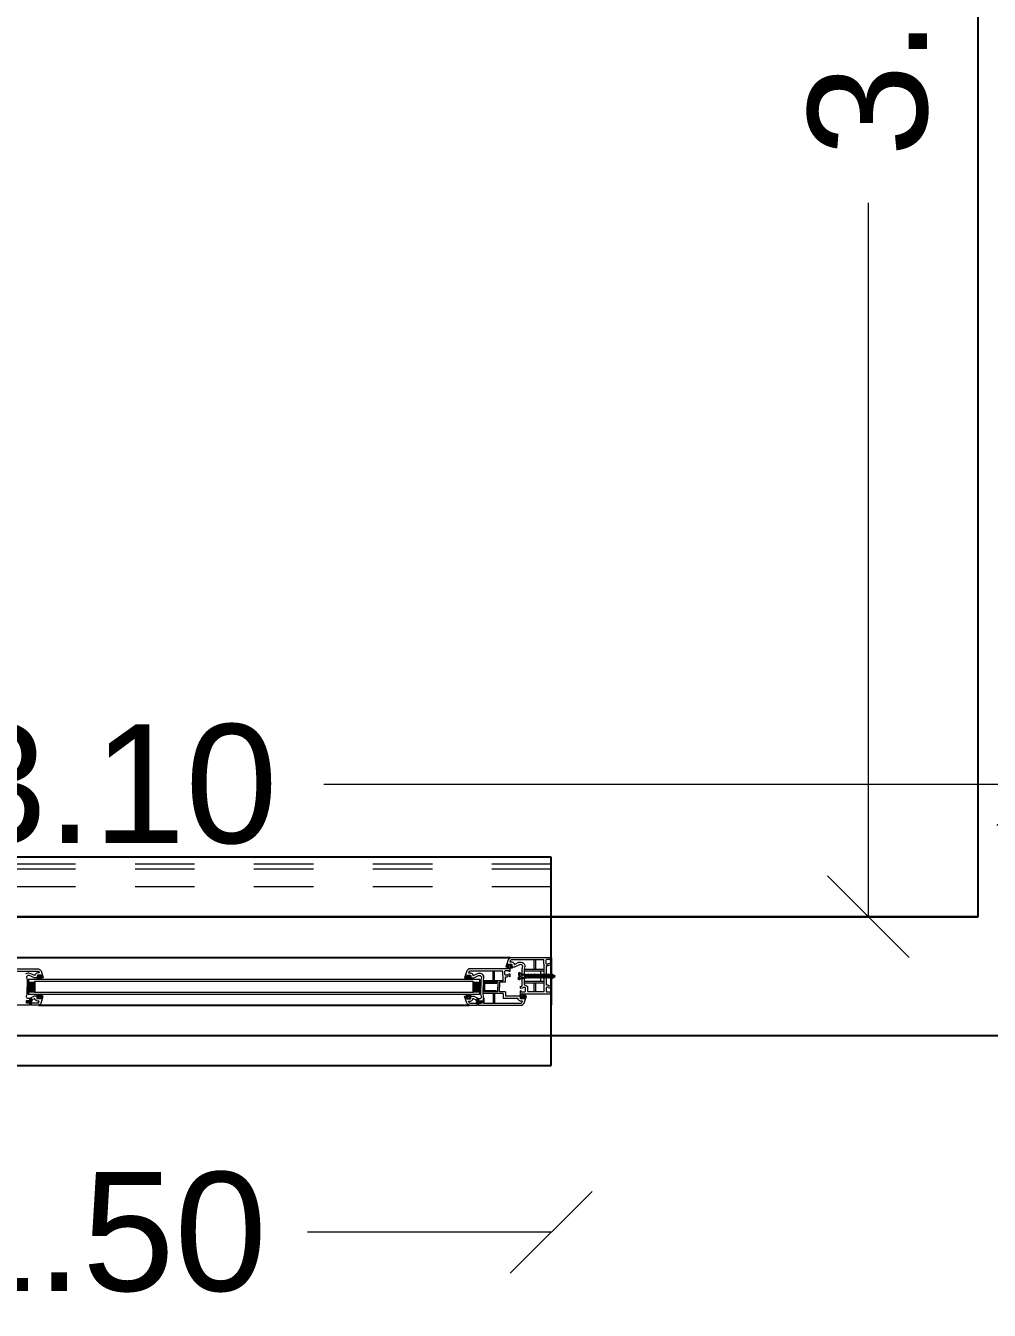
# Model space of a CAD drawing. Header units: metres. Extents: x -355 to 973, y -73 to 238.
# Drawn here: x -57.806 to -56.185, y 192.579 to 194.739 of the extents above; entities that cross this region are included whole.
import ezdxf

# ---------------------------------------------------------------- set-up
doc = ezdxf.new("R2010")
doc.units = ezdxf.units.M
doc.header["$LTSCALE"] = 3
doc.header["$MEASUREMENT"] = 0
for name, pattern in [('202$0$HIDDEN', [0.375, 0.25, -0.125]), ('ACAD_ISO02W100', [15, 12, -3]), ('DASHED2', [0.375, 0.25, -0.125])]:
    doc.linetypes.add(name, pattern=pattern)
for name, color, linetype in [('01B', 10, 'Continuous'), ('4', 4, 'ACAD_ISO02W100'), ('5', 2, 'Continuous')]:
    doc.layers.add(name, color=color, linetype=linetype)
doc.layers.add('05', color=21, linetype='Continuous', lineweight=5)
doc.layers.add('15', color=63, linetype='DASHED2', lineweight=15)
doc.styles.get("Standard").update_dxf_attribs({"font": 'arial.ttf'})
doc.dimstyles.new('ahmad', dxfattribs={"dimtxt": 0.2, "dimasz": 0.1375, "dimexe": 0, "dimexo": 0.0625, "dimgap": 0.09, "dimtad": 0, "dimzin": 0, "dimdsep": 46, "dimtxsty": 'Standard', "dimblk": 'OBLIQUE', "dimcen": 0.09, "dimclrd": 245, "dimclrt": 61, "dimadec": 0, "dimazin": 0, "dimtfac": 1, "dimtofl": 0, "dimtmove": 0, "dimatfit": 3, "dimldrblk": 'OBLIQUE', "dimfxl": 0, "dimfxlon": 1, "dimtolj": 1, "dimtzin": 0, "dimlwd": 13, "dimarcsym": 0})

# ---------------------------------------------------------------- blocks, each defined once
blk = doc.blocks.new('DSSSS')
at = {"layer": '05'}
for p, q in [((152.7604, -221.3864), (152.7604, -221.3872)), ((152.7604, -221.3872), (152.7664, -221.3872)), ((152.7664, -221.3872), (152.7664, -221.3863))]:
    blk.add_line(p, q, dxfattribs=at)
blk.add_lwpolyline([(152.7664, -221.3863), (152.7646, -221.3863), (152.7646, -221.384), (152.7657, -221.384), (152.7654, -221.383), (152.7617, -221.383), (152.7617, -221.3838), (152.7623, -221.3841), (152.763, -221.3847), (152.763, -221.3859), (152.7619, -221.3864), (152.7604, -221.3864)], dxfattribs=at)
blk = doc.blocks.new('ddd')
at = {"layer": '01B'}
for points in [[(1656.3947, 1003.8518), (1656.3838, 1003.8518), (1656.3838, 1003.8703), (1656.3947, 1003.8703)], [(1657.1326, 1003.8703), (1657.1435, 1003.8703), (1657.1435, 1003.8518), (1657.1326, 1003.8518)]]:
    blk.add_hatch(color=143, dxfattribs=at).paths.add_polyline_path(points)
at = {"layer": '01B', "color": 32}
for p, q in [((1657.2637, 1004.0293), (1657.2637, 1004.0793)), ((1657.2637, 1003.7293), (1657.2637, 1004.0293))]:
    blk.add_line(p, q, dxfattribs=at)
at = {"layer": '01B', "color": 143}
for p, q in [((1657.1951, 1003.9104), (1655.8322, 1003.9104)), ((1657.2637, 1003.9104), (1657.2637, 1003.8499)), ((1657.2637, 1003.9104), (1657.2637, 1003.8304)), ((1657.2091, 1003.8855), (1657.2091, 1003.8803)), ((1657.2091, 1003.8855), (1657.2144, 1003.8819)), ((1656.3838, 1003.8736), (1656.3838, 1003.8485)), ((1656.3947, 1003.8703), (1656.3947, 1003.8518)), ((1657.1326, 1003.8703), (1657.1326, 1003.8518)), ((1657.1435, 1003.8736), (1657.1435, 1003.8485)), ((1657.1721, 1003.8676), (1657.151, 1003.8676)), ((1657.151, 1003.8676), (1657.151, 1003.8546)), ((1657.2091, 1003.8803), (1657.2112, 1003.8803)), ((1657.2091, 1003.8732), (1657.2091, 1003.8784)), ((1657.2091, 1003.8784), (1657.2112, 1003.8784)), ((1657.2091, 1003.8732), (1657.2144, 1003.8768)), ((1657.2112, 1003.8803), (1657.2112, 1003.8793)), ((1657.2112, 1003.8784), (1657.2112, 1003.8793)), ((1657.2144, 1003.8819), (1657.2202, 1003.8819)), ((1657.2144, 1003.8768), (1657.2202, 1003.8768)), ((1657.2202, 1003.8819), (1657.2202, 1003.8793)), ((1657.2202, 1003.8819), (1657.2223, 1003.8793)), ((1657.2202, 1003.8768), (1657.2202, 1003.8793)), ((1657.2202, 1003.8768), (1657.2223, 1003.8793)), ((1657.2214, 1003.8819), (1657.2207, 1003.8813)), ((1657.2214, 1003.8768), (1657.2207, 1003.8774)), ((1657.2214, 1003.8819), (1657.2235, 1003.8793)), ((1657.2214, 1003.8768), (1657.2235, 1003.8793)), ((1657.2227, 1003.8819), (1657.2219, 1003.8813)), ((1657.2227, 1003.8768), (1657.2219, 1003.8774)), ((1657.2227, 1003.8819), (1657.2248, 1003.8793)), ((1657.2227, 1003.8768), (1657.2248, 1003.8793)), ((1657.2239, 1003.8819), (1657.2232, 1003.8813)), ((1657.2239, 1003.8768), (1657.2232, 1003.8774)), ((1657.2239, 1003.8819), (1657.226, 1003.8793)), ((1657.2239, 1003.8768), (1657.226, 1003.8793)), ((1657.2251, 1003.8819), (1657.2244, 1003.8813)), ((1657.2251, 1003.8768), (1657.2244, 1003.8774)), ((1657.2251, 1003.8819), (1657.2273, 1003.8793)), ((1657.2251, 1003.8768), (1657.2273, 1003.8793)), ((1657.2264, 1003.8819), (1657.2257, 1003.8813)), ((1657.2264, 1003.8768), (1657.2257, 1003.8774)), ((1657.2264, 1003.8819), (1657.2285, 1003.8793)), ((1657.2264, 1003.8768), (1657.2285, 1003.8793)), ((1657.2276, 1003.8819), (1657.2269, 1003.8813)), ((1657.2276, 1003.8768), (1657.2269, 1003.8774)), ((1657.2276, 1003.8819), (1657.2298, 1003.8793)), ((1657.2276, 1003.8768), (1657.2298, 1003.8793)), ((1657.2289, 1003.8819), (1657.2282, 1003.8813)), ((1657.2289, 1003.8768), (1657.2282, 1003.8774)), ((1657.2289, 1003.8819), (1657.231, 1003.8793)), ((1657.2289, 1003.8768), (1657.231, 1003.8793)), ((1657.2301, 1003.8819), (1657.2294, 1003.8813)), ((1657.2301, 1003.8768), (1657.2294, 1003.8774)), ((1657.2301, 1003.8819), (1657.2323, 1003.8793)), ((1657.2301, 1003.8768), (1657.2323, 1003.8793)), ((1657.2314, 1003.8819), (1657.2306, 1003.8813)), ((1657.2314, 1003.8768), (1657.2306, 1003.8774)), ((1657.2314, 1003.8819), (1657.2335, 1003.8793)), ((1657.2314, 1003.8768), (1657.2335, 1003.8793)), ((1657.2326, 1003.8819), (1657.2319, 1003.8813)), ((1657.2326, 1003.8768), (1657.2319, 1003.8774)), ((1657.2326, 1003.8819), (1657.2347, 1003.8793)), ((1657.2326, 1003.8768), (1657.2347, 1003.8793)), ((1657.2339, 1003.8819), (1657.2331, 1003.8813)), ((1657.2339, 1003.8768), (1657.2331, 1003.8774)), ((1657.2339, 1003.8819), (1657.236, 1003.8793)), ((1657.2339, 1003.8768), (1657.236, 1003.8793)), ((1657.2351, 1003.8819), (1657.2344, 1003.8813)), ((1657.2351, 1003.8768), (1657.2344, 1003.8774)), ((1657.2351, 1003.8819), (1657.2372, 1003.8793)), ((1657.2351, 1003.8768), (1657.2372, 1003.8793)), ((1657.2364, 1003.8819), (1657.2356, 1003.8813)), ((1657.2364, 1003.8768), (1657.2356, 1003.8774)), ((1657.2364, 1003.8819), (1657.2385, 1003.8793)), ((1657.2364, 1003.8768), (1657.2385, 1003.8793)), ((1657.2376, 1003.8819), (1657.2369, 1003.8813)), ((1657.2376, 1003.8768), (1657.2369, 1003.8774)), ((1657.2376, 1003.8819), (1657.2397, 1003.8793)), ((1657.2376, 1003.8768), (1657.2397, 1003.8793)), ((1657.2388, 1003.8819), (1657.2381, 1003.8813)), ((1657.2388, 1003.8768), (1657.2381, 1003.8774)), ((1657.2388, 1003.8819), (1657.241, 1003.8793)), ((1657.2388, 1003.8768), (1657.241, 1003.8793)), ((1657.2401, 1003.8819), (1657.2394, 1003.8813)), ((1657.2401, 1003.8768), (1657.2394, 1003.8774)), ((1657.2401, 1003.8819), (1657.2422, 1003.8793)), ((1657.2401, 1003.8768), (1657.2422, 1003.8793)), ((1657.2413, 1003.8819), (1657.2406, 1003.8813)), ((1657.2413, 1003.8768), (1657.2406, 1003.8774)), ((1657.2413, 1003.8819), (1657.2435, 1003.8793)), ((1657.2413, 1003.8768), (1657.2435, 1003.8793)), ((1657.2426, 1003.8819), (1657.2419, 1003.8813)), ((1657.2426, 1003.8768), (1657.2419, 1003.8774)), ((1657.2426, 1003.8819), (1657.2447, 1003.8793)), ((1657.2426, 1003.8768), (1657.2447, 1003.8793)), ((1657.2438, 1003.8819), (1657.2431, 1003.8813)), ((1657.2438, 1003.8768), (1657.2431, 1003.8774)), ((1657.2438, 1003.8819), (1657.246, 1003.8793)), ((1657.2438, 1003.8768), (1657.246, 1003.8793)), ((1657.2451, 1003.8819), (1657.2443, 1003.8813)), ((1657.2451, 1003.8768), (1657.2443, 1003.8774)), ((1657.2451, 1003.8819), (1657.2472, 1003.8793)), ((1657.2451, 1003.8768), (1657.2472, 1003.8793)), ((1657.2463, 1003.8819), (1657.2456, 1003.8813)), ((1657.2463, 1003.8768), (1657.2456, 1003.8774)), ((1657.2463, 1003.8819), (1657.2484, 1003.8793)), ((1657.2463, 1003.8768), (1657.2484, 1003.8793)), ((1657.2476, 1003.8819), (1657.2468, 1003.8813)), ((1657.2476, 1003.8768), (1657.2468, 1003.8774)), ((1657.2476, 1003.8819), (1657.2497, 1003.8793)), ((1657.2476, 1003.8768), (1657.2497, 1003.8793)), ((1657.2488, 1003.8819), (1657.2481, 1003.8813)), ((1657.2488, 1003.8768), (1657.2481, 1003.8774)), ((1657.2488, 1003.8819), (1657.2509, 1003.8793)), ((1657.2488, 1003.8768), (1657.2509, 1003.8793)), ((1657.2501, 1003.8819), (1657.2493, 1003.8813)), ((1657.2501, 1003.8768), (1657.2493, 1003.8774)), ((1657.2501, 1003.8819), (1657.2522, 1003.8793)), ((1657.2501, 1003.8768), (1657.2522, 1003.8793)), ((1657.2513, 1003.8819), (1657.2506, 1003.8813)), ((1657.2513, 1003.8768), (1657.2506, 1003.8774)), ((1657.2513, 1003.8819), (1657.2534, 1003.8793)), ((1657.2513, 1003.8768), (1657.2534, 1003.8793)), ((1657.2525, 1003.8819), (1657.2518, 1003.8813)), ((1657.2525, 1003.8768), (1657.2518, 1003.8774)), ((1657.2525, 1003.8819), (1657.2547, 1003.8793)), ((1657.2525, 1003.8768), (1657.2547, 1003.8793)), ((1657.2538, 1003.8819), (1657.2531, 1003.8813)), ((1657.2538, 1003.8768), (1657.2531, 1003.8774)), ((1657.2538, 1003.8819), (1657.2559, 1003.8793)), ((1657.2538, 1003.8768), (1657.2559, 1003.8793)), ((1657.255, 1003.8819), (1657.2543, 1003.8813)), ((1657.255, 1003.8768), (1657.2543, 1003.8774)), ((1657.255, 1003.8819), (1657.2572, 1003.8793)), ((1657.255, 1003.8768), (1657.2572, 1003.8793)), ((1657.2563, 1003.8819), (1657.2556, 1003.8813)), ((1657.2563, 1003.8768), (1657.2556, 1003.8774)), ((1657.2563, 1003.8819), (1657.2584, 1003.8793)), ((1657.2563, 1003.8768), (1657.2584, 1003.8793)), ((1657.2575, 1003.8819), (1657.2568, 1003.8813)), ((1657.2575, 1003.8768), (1657.2568, 1003.8774)), ((1657.2575, 1003.8819), (1657.2597, 1003.8793)), ((1657.2575, 1003.8768), (1657.2597, 1003.8793)), ((1657.2588, 1003.8819), (1657.258, 1003.8813)), ((1657.2588, 1003.8768), (1657.258, 1003.8774)), ((1657.2588, 1003.8819), (1657.2609, 1003.8793)), ((1657.2588, 1003.8768), (1657.2609, 1003.8793)), ((1657.26, 1003.8819), (1657.2593, 1003.8813)), ((1657.26, 1003.8768), (1657.2593, 1003.8774)), ((1657.26, 1003.8819), (1657.2622, 1003.8793)), ((1657.26, 1003.8768), (1657.2622, 1003.8793)), ((1657.2613, 1003.8819), (1657.2605, 1003.8813)), ((1657.2613, 1003.8768), (1657.2605, 1003.8774)), ((1657.2613, 1003.8819), (1657.2634, 1003.8793)), ((1657.2613, 1003.8768), (1657.2634, 1003.8793)), ((1657.2625, 1003.8819), (1657.2618, 1003.8813)), ((1657.2625, 1003.8768), (1657.2618, 1003.8774)), ((1657.2625, 1003.8819), (1657.2646, 1003.8793)), ((1657.2625, 1003.8768), (1657.2646, 1003.8793)), ((1657.2638, 1003.8819), (1657.263, 1003.8813)), ((1657.2638, 1003.8768), (1657.263, 1003.8774)), ((1657.2638, 1003.8819), (1657.2659, 1003.8793)), ((1657.2638, 1003.8768), (1657.2659, 1003.8793)), ((1657.265, 1003.8819), (1657.2643, 1003.8813)), ((1657.265, 1003.8768), (1657.2643, 1003.8774)), ((1657.265, 1003.8819), (1657.2671, 1003.8793)), ((1657.265, 1003.8819), (1657.2704, 1003.8793)), ((1657.265, 1003.8768), (1657.2671, 1003.8793)), ((1657.265, 1003.8768), (1657.2704, 1003.8793)), ((1656.3866, 1003.842), (1656.3866, 1003.8379)), ((1656.3882, 1003.8428), (1656.3882, 1003.8385)), ((1657.1392, 1003.8428), (1657.1392, 1003.8385)), ((1657.1407, 1003.842), (1657.1407, 1003.8379)), ((1657.1499, 1003.8427), (1657.1499, 1003.8342)), ((1657.151, 1003.8546), (1657.1718, 1003.8546)), ((1656.3812, 1003.8384), (1656.3812, 1003.8342)), ((1656.3816, 1003.8369), (1656.3814, 1003.8363)), ((1656.3866, 1003.8342), (1656.3866, 1003.8304)), ((1656.3882, 1003.8385), (1656.3871, 1003.8364)), ((1656.3874, 1003.8358), (1656.3882, 1003.8342)), ((1656.3882, 1003.8342), (1656.3882, 1003.8304)), ((1656.3901, 1003.8395), (1656.3885, 1003.8364)), ((1656.3885, 1003.8364), (1656.3896, 1003.8342)), ((1656.4015, 1003.8304), (1657.1259, 1003.8304)), ((1657.1372, 1003.8395), (1657.1388, 1003.8364)), ((1657.1388, 1003.8364), (1657.1377, 1003.8342)), ((1657.1392, 1003.8385), (1657.1403, 1003.8364)), ((1657.14, 1003.8358), (1657.1392, 1003.8342)), ((1657.1392, 1003.8342), (1657.1392, 1003.8304)), ((1657.1407, 1003.8342), (1657.1407, 1003.8304)), ((1657.1458, 1003.8369), (1657.1459, 1003.8363)), ((1657.1462, 1003.8384), (1657.1462, 1003.8342))]:
    blk.add_line(p, q, dxfattribs=at)
at = {"layer": '05', "color": 143}
for p, q in [((1657.1911, 1003.907), (1657.1872, 1003.8953)), ((1657.1924, 1003.9087), (1657.1911, 1003.907)), ((1657.1951, 1003.9104), (1657.1924, 1003.9087)), ((1657.1945, 1003.9052), (1657.1939, 1003.9033)), ((1657.195, 1003.9058), (1657.1945, 1003.9052)), ((1657.1962, 1003.9066), (1657.195, 1003.9058)), ((1657.2637, 1003.9104), (1657.1951, 1003.9104)), ((1657.2513, 1003.9066), (1657.1962, 1003.9066)), ((1657.2352, 1003.8904), (1657.2352, 1003.9066)), ((1657.2377, 1003.8904), (1657.2377, 1003.9066)), ((1657.2513, 1003.8993), (1657.2513, 1003.9066)), ((1657.2551, 1003.9067), (1657.2557, 1003.9077)), ((1657.2551, 1003.9006), (1657.2551, 1003.9067)), ((1657.2557, 1003.9077), (1657.2563, 1003.9078)), ((1657.2563, 1003.9078), (1657.2606, 1003.9078)), ((1657.2606, 1003.9078), (1657.2617, 1003.9073)), ((1657.2617, 1003.9073), (1657.2617, 1003.9063)), ((1657.2617, 1003.9063), (1657.2623, 1003.9057)), ((1657.2623, 1003.9057), (1657.2637, 1003.9064)), ((1657.2637, 1003.9064), (1657.2637, 1003.9104)), ((1657.166, 1003.8717), (1657.166, 1003.8879)), ((1657.1685, 1003.8717), (1657.1685, 1003.8879)), ((1657.1872, 1003.8953), (1657.1911, 1003.8953)), ((1657.1895, 1003.8966), (1657.1902, 1003.8989)), ((1657.1896, 1003.8962), (1657.1895, 1003.8966)), ((1657.1899, 1003.8958), (1657.1896, 1003.8962)), ((1657.1904, 1003.8957), (1657.1899, 1003.8958)), ((1657.19, 1003.8929), (1657.19, 1003.894)), ((1657.1977, 1003.8929), (1657.19, 1003.8929)), ((1657.1902, 1003.8989), (1657.1905, 1003.8993)), ((1657.1911, 1003.8957), (1657.1904, 1003.8957)), ((1657.1905, 1003.8993), (1657.1908, 1003.8995)), ((1657.1908, 1003.8995), (1657.1965, 1003.8995)), ((1657.1911, 1003.8953), (1657.1911, 1003.8957)), ((1657.1939, 1003.9033), (1657.1973, 1003.9033)), ((1657.196, 1003.8958), (1657.1957, 1003.8955)), ((1657.1957, 1003.8955), (1657.1957, 1003.8953)), ((1657.1957, 1003.8953), (1657.1961, 1003.8951)), ((1657.1974, 1003.8964), (1657.196, 1003.8958)), ((1657.1961, 1003.8951), (1657.2025, 1003.8951)), ((1657.1965, 1003.8995), (1657.197, 1003.8993)), ((1657.197, 1003.8993), (1657.1974, 1003.8989)), ((1657.1973, 1003.9033), (1657.1992, 1003.9026)), ((1657.1974, 1003.8989), (1657.1974, 1003.8964)), ((1657.1977, 1003.8939), (1657.1977, 1003.8929)), ((1657.1992, 1003.9026), (1657.2012, 1003.9005)), ((1657.2012, 1003.9005), (1657.2012, 1003.899)), ((1657.2012, 1003.899), (1657.2017, 1003.899)), ((1657.2017, 1003.899), (1657.2093, 1003.9027)), ((1657.2025, 1003.8951), (1657.2106, 1003.899)), ((1657.2093, 1003.9027), (1657.2113, 1003.9031)), ((1657.2106, 1003.899), (1657.2116, 1003.8993)), ((1657.2113, 1003.9031), (1657.2133, 1003.903)), ((1657.2116, 1003.8993), (1657.2126, 1003.8992)), ((1657.2126, 1003.8992), (1657.2135, 1003.8989)), ((1657.2133, 1003.903), (1657.2152, 1003.9024)), ((1657.2135, 1003.8989), (1657.2143, 1003.8983)), ((1657.2143, 1003.8983), (1657.2149, 1003.8976)), ((1657.2154, 1003.8958), (1657.2144, 1003.8914)), ((1657.2144, 1003.8914), (1657.2144, 1003.8833)), ((1657.2144, 1003.8833), (1657.2144, 1003.8632)), ((1657.2149, 1003.8976), (1657.2154, 1003.8969)), ((1657.2152, 1003.9024), (1657.217, 1003.9011)), ((1657.2154, 1003.8969), (1657.2154, 1003.8958)), ((1657.217, 1003.9011), (1657.218, 1003.8999)), ((1657.218, 1003.8999), (1657.2192, 1003.898)), ((1657.2192, 1003.8954), (1657.2182, 1003.891)), ((1657.2182, 1003.891), (1657.2182, 1003.8833)), ((1657.252, 1003.8904), (1657.2182, 1003.8904)), ((1657.252, 1003.8878), (1657.2182, 1003.8878)), ((1657.2182, 1003.8833), (1657.2182, 1003.865)), ((1657.2192, 1003.898), (1657.2192, 1003.8954)), ((1657.2457, 1003.8878), (1657.2457, 1003.8709)), ((1657.2521, 1003.8982), (1657.2513, 1003.8993)), ((1657.252, 1003.8979), (1657.2521, 1003.8982)), ((1657.252, 1003.8755), (1657.252, 1003.8979)), ((1657.2558, 1003.8997), (1657.2551, 1003.9006)), ((1657.2571, 1003.8991), (1657.2558, 1003.8997)), ((1657.2558, 1003.8967), (1657.2561, 1003.8971)), ((1657.2558, 1003.8755), (1657.2558, 1003.8967)), ((1657.2561, 1003.8971), (1657.2572, 1003.8971)), ((1657.2584, 1003.8999), (1657.2571, 1003.8991)), ((1657.2572, 1003.8971), (1657.2584, 1003.8971)), ((1657.2623, 1003.9014), (1657.2584, 1003.8999)), ((1657.2584, 1003.8971), (1657.2622, 1003.8989)), ((1657.2622, 1003.8989), (1657.2626, 1003.8984)), ((1657.2637, 1003.9013), (1657.2623, 1003.9014)), ((1657.2626, 1003.8984), (1657.2627, 1003.8971)), ((1657.2627, 1003.8971), (1657.2633, 1003.897)), ((1657.2633, 1003.897), (1657.2637, 1003.8972)), ((1657.2637, 1003.8972), (1657.2637, 1003.9013)), ((1657.1827, 1003.8717), (1657.149, 1003.8717)), ((1657.1739, 1003.8691), (1657.149, 1003.8691)), ((1657.1739, 1003.8691), (1657.1739, 1003.861)), ((1657.1866, 1003.8691), (1657.1764, 1003.8691)), ((1657.1764, 1003.8691), (1657.1764, 1003.861)), ((1657.2119, 1003.862), (1657.2113, 1003.8624)), ((1657.2113, 1003.8624), (1657.2113, 1003.8596)), ((1657.2127, 1003.8614), (1657.2119, 1003.862)), ((1657.2135, 1003.8619), (1657.2127, 1003.8614)), ((1657.2141, 1003.8625), (1657.2135, 1003.8619)), ((1657.2144, 1003.8632), (1657.2141, 1003.8625)), ((1657.2182, 1003.8709), (1657.252, 1003.8709)), ((1657.2182, 1003.8683), (1657.252, 1003.8683)), ((1657.2182, 1003.865), (1657.2186, 1003.865)), ((1657.2186, 1003.865), (1657.221, 1003.8643)), ((1657.221, 1003.8643), (1657.2235, 1003.862)), ((1657.2235, 1003.862), (1657.2235, 1003.8537)), ((1657.2352, 1003.8537), (1657.2352, 1003.8683)), ((1657.2377, 1003.8537), (1657.2377, 1003.8683)), ((1657.252, 1003.8612), (1657.252, 1003.8755)), ((1657.2558, 1003.864), (1657.2558, 1003.8755)), ((1657.2586, 1003.864), (1657.2558, 1003.864)), ((1657.2562, 1003.8609), (1657.257, 1003.8613)), ((1657.257, 1003.8613), (1657.2582, 1003.8612)), ((1657.2593, 1003.8635), (1657.2586, 1003.864)), ((1657.2612, 1003.8623), (1657.2593, 1003.8635)), ((1657.2622, 1003.8623), (1657.2612, 1003.8623)), ((1657.2628, 1003.8638), (1657.2622, 1003.8623)), ((1657.2631, 1003.8638), (1657.2628, 1003.8638)), ((1657.2637, 1003.8637), (1657.2631, 1003.8638)), ((1657.2637, 1003.8599), (1657.2637, 1003.8637)), ((1657.2637, 1003.8637), (1657.2637, 1003.8637)), ((1656.3811, 1003.845), (1656.3821, 1003.8494)), ((1656.3812, 1003.8439), (1656.3811, 1003.845)), ((1656.3817, 1003.8431), (1656.3812, 1003.8439)), ((1656.3822, 1003.8424), (1656.3817, 1003.8431)), ((1656.3821, 1003.8567), (1656.3821, 1003.861)), ((1656.3821, 1003.8494), (1656.3821, 1003.8567)), ((1656.3831, 1003.8418), (1656.3822, 1003.8424)), ((1656.3839, 1003.8416), (1656.3831, 1003.8418)), ((1656.385, 1003.8415), (1656.3839, 1003.8416)), ((1656.386, 1003.8417), (1656.385, 1003.8415)), ((1656.3866, 1003.842), (1656.386, 1003.8417)), ((1656.394, 1003.8456), (1656.3882, 1003.8428)), ((1656.3949, 1003.8418), (1656.3901, 1003.8395)), ((1656.4005, 1003.8456), (1656.394, 1003.8456)), ((1656.3953, 1003.8418), (1656.3949, 1003.8418)), ((1656.3953, 1003.8403), (1656.3953, 1003.8418)), ((1656.3974, 1003.8382), (1656.3953, 1003.8403)), ((1656.3989, 1003.8469), (1656.3989, 1003.8479)), ((1656.3989, 1003.8479), (1656.4065, 1003.8479)), ((1656.3992, 1003.8444), (1656.4005, 1003.845)), ((1656.3992, 1003.8418), (1656.3992, 1003.8444)), ((1656.3996, 1003.8414), (1656.3992, 1003.8418)), ((1656.4, 1003.8412), (1656.3996, 1003.8414)), ((1656.4057, 1003.8412), (1656.4, 1003.8412)), ((1656.4009, 1003.8454), (1656.4005, 1003.8456)), ((1656.4005, 1003.845), (1656.4009, 1003.8452)), ((1656.4009, 1003.8452), (1656.4009, 1003.8454)), ((1656.4093, 1003.8455), (1656.4054, 1003.8455)), ((1656.4054, 1003.8455), (1656.4054, 1003.8451)), ((1656.4054, 1003.8451), (1656.4061, 1003.8451)), ((1656.4055, 1003.8338), (1656.4093, 1003.8455)), ((1656.4061, 1003.8415), (1656.4057, 1003.8412)), ((1656.4061, 1003.8451), (1656.4067, 1003.845)), ((1656.4064, 1003.8419), (1656.4061, 1003.8415)), ((1656.407, 1003.8441), (1656.4064, 1003.8419)), ((1656.4065, 1003.8479), (1656.4065, 1003.8467)), ((1656.4067, 1003.845), (1656.4069, 1003.8445)), ((1656.4069, 1003.8445), (1656.407, 1003.8441)), ((1657.1219, 1003.8338), (1657.118, 1003.8455)), ((1657.118, 1003.8455), (1657.1219, 1003.8455)), ((1657.1204, 1003.8445), (1657.1203, 1003.8441)), ((1657.1203, 1003.8441), (1657.1209, 1003.8419)), ((1657.1206, 1003.845), (1657.1204, 1003.8445)), ((1657.1212, 1003.8451), (1657.1206, 1003.845)), ((1657.1285, 1003.8479), (1657.1208, 1003.8479)), ((1657.1208, 1003.8479), (1657.1208, 1003.8467)), ((1657.1209, 1003.8419), (1657.1212, 1003.8415)), ((1657.1219, 1003.8451), (1657.1212, 1003.8451)), ((1657.1212, 1003.8415), (1657.1216, 1003.8412)), ((1657.1216, 1003.8412), (1657.1273, 1003.8412)), ((1657.1219, 1003.8455), (1657.1219, 1003.8451)), ((1657.1265, 1003.8454), (1657.1269, 1003.8456)), ((1657.1265, 1003.8452), (1657.1265, 1003.8454)), ((1657.1268, 1003.845), (1657.1265, 1003.8452)), ((1657.1282, 1003.8444), (1657.1268, 1003.845)), ((1657.1269, 1003.8456), (1657.1333, 1003.8456)), ((1657.1273, 1003.8412), (1657.1278, 1003.8414)), ((1657.1278, 1003.8414), (1657.1282, 1003.8418)), ((1657.1282, 1003.8418), (1657.1282, 1003.8444)), ((1657.1285, 1003.8469), (1657.1285, 1003.8479)), ((1657.1299, 1003.8382), (1657.132, 1003.8403)), ((1657.132, 1003.8403), (1657.132, 1003.8418)), ((1657.132, 1003.8418), (1657.1324, 1003.8418)), ((1657.1324, 1003.8418), (1657.1372, 1003.8395)), ((1657.1333, 1003.8456), (1657.1392, 1003.8428)), ((1657.1407, 1003.842), (1657.1413, 1003.8417)), ((1657.1413, 1003.8417), (1657.1424, 1003.8415)), ((1657.1424, 1003.8415), (1657.1434, 1003.8416)), ((1657.1434, 1003.8416), (1657.1443, 1003.8418)), ((1657.1443, 1003.8418), (1657.1451, 1003.8424)), ((1657.1451, 1003.8424), (1657.1457, 1003.8431)), ((1657.1452, 1003.8567), (1657.1452, 1003.861)), ((1657.1452, 1003.8494), (1657.1452, 1003.8567)), ((1657.1462, 1003.845), (1657.1452, 1003.8494)), ((1657.1457, 1003.8431), (1657.1462, 1003.8439)), ((1657.1462, 1003.8439), (1657.1462, 1003.845)), ((1657.149, 1003.8567), (1657.149, 1003.861)), ((1657.149, 1003.8498), (1657.149, 1003.8567)), ((1657.1739, 1003.8529), (1657.149, 1003.8529)), ((1657.1827, 1003.8504), (1657.149, 1003.8504)), ((1657.15, 1003.8453), (1657.149, 1003.8498)), ((1657.1499, 1003.8427), (1657.15, 1003.8453)), ((1657.166, 1003.8504), (1657.166, 1003.8342)), ((1657.1685, 1003.8504), (1657.1685, 1003.8342)), ((1657.1739, 1003.8529), (1657.1739, 1003.861)), ((1657.1764, 1003.8529), (1657.1764, 1003.861)), ((1657.1866, 1003.8529), (1657.1764, 1003.8529)), ((1657.1827, 1003.8504), (1657.1827, 1003.8418)), ((1657.2079, 1003.8418), (1657.1827, 1003.8418)), ((1657.1866, 1003.8529), (1657.1866, 1003.8456)), ((1657.213, 1003.8456), (1657.1866, 1003.8456)), ((1657.2079, 1003.8403), (1657.2079, 1003.8418)), ((1657.2099, 1003.8382), (1657.2079, 1003.8403)), ((1657.2113, 1003.8596), (1657.2119, 1003.8591)), ((1657.2117, 1003.8544), (1657.2114, 1003.8541)), ((1657.2114, 1003.8541), (1657.2114, 1003.8499)), ((1657.2114, 1003.8499), (1657.2637, 1003.8499)), ((1657.2114, 1003.8469), (1657.2114, 1003.8483)), ((1657.2114, 1003.8483), (1657.2191, 1003.8483)), ((1657.2126, 1003.8544), (1657.2117, 1003.8544)), ((1657.2117, 1003.8444), (1657.2131, 1003.845)), ((1657.2117, 1003.8418), (1657.2117, 1003.8444)), ((1657.2121, 1003.8414), (1657.2117, 1003.8418)), ((1657.2119, 1003.8591), (1657.216, 1003.8598)), ((1657.2126, 1003.8412), (1657.2121, 1003.8414)), ((1657.2129, 1003.8541), (1657.2126, 1003.8544)), ((1657.2183, 1003.8412), (1657.2126, 1003.8412)), ((1657.2129, 1003.8535), (1657.2129, 1003.8541)), ((1657.2131, 1003.8529), (1657.2129, 1003.8535)), ((1657.2134, 1003.8454), (1657.213, 1003.8456)), ((1657.2135, 1003.8527), (1657.2131, 1003.8529)), ((1657.2131, 1003.845), (1657.2134, 1003.8452)), ((1657.2134, 1003.8452), (1657.2134, 1003.8454)), ((1657.219, 1003.8527), (1657.2135, 1003.8527)), ((1657.216, 1003.8598), (1657.2171, 1003.8611)), ((1657.2171, 1003.8611), (1657.2181, 1003.8611)), ((1657.218, 1003.8338), (1657.2219, 1003.8455)), ((1657.2219, 1003.8455), (1657.218, 1003.8455)), ((1657.218, 1003.8455), (1657.218, 1003.8451)), ((1657.218, 1003.8451), (1657.2187, 1003.8451)), ((1657.2181, 1003.8611), (1657.2191, 1003.8609)), ((1657.2186, 1003.8415), (1657.2183, 1003.8412)), ((1657.219, 1003.8419), (1657.2186, 1003.8415)), ((1657.2187, 1003.8451), (1657.2192, 1003.845)), ((1657.2195, 1003.8531), (1657.219, 1003.8527)), ((1657.2196, 1003.8441), (1657.219, 1003.8419)), ((1657.2191, 1003.8609), (1657.2197, 1003.8603)), ((1657.2191, 1003.8483), (1657.2191, 1003.8467)), ((1657.2192, 1003.845), (1657.2195, 1003.8445)), ((1657.2197, 1003.8537), (1657.2195, 1003.8531)), ((1657.2195, 1003.8445), (1657.2196, 1003.8441)), ((1657.2197, 1003.8603), (1657.2197, 1003.8537)), ((1657.2235, 1003.8537), (1657.252, 1003.8537)), ((1657.252, 1003.8537), (1657.252, 1003.8612)), ((1657.2558, 1003.8601), (1657.2562, 1003.8609)), ((1657.2558, 1003.8529), (1657.2558, 1003.8601)), ((1657.2563, 1003.8525), (1657.2558, 1003.8529)), ((1657.2616, 1003.8525), (1657.2563, 1003.8525)), ((1657.2582, 1003.8612), (1657.2589, 1003.8606)), ((1657.2589, 1003.8606), (1657.2596, 1003.8599)), ((1657.2596, 1003.8599), (1657.263, 1003.8594)), ((1657.2624, 1003.8533), (1657.2616, 1003.8525)), ((1657.2631, 1003.8544), (1657.2624, 1003.8543)), ((1657.2624, 1003.8543), (1657.2624, 1003.8533)), ((1657.263, 1003.8594), (1657.2637, 1003.8599)), ((1657.2637, 1003.8541), (1657.2631, 1003.8544)), ((1657.2637, 1003.8499), (1657.2637, 1003.8541)), ((1656.3866, 1003.8304), (1656.3159, 1003.8304)), ((1656.3832, 1003.8378), (1656.3812, 1003.8384)), ((1656.3866, 1003.8342), (1656.3812, 1003.8342)), ((1656.3835, 1003.8356), (1656.3814, 1003.8363)), ((1656.3836, 1003.8362), (1656.3816, 1003.8369)), ((1656.3852, 1003.8376), (1656.3832, 1003.8378)), ((1656.3857, 1003.8354), (1656.3835, 1003.8356)), ((1656.3856, 1003.8361), (1656.3836, 1003.8362)), ((1656.3866, 1003.8379), (1656.3852, 1003.8376)), ((1656.3871, 1003.8364), (1656.3856, 1003.8361)), ((1656.3874, 1003.8358), (1656.3857, 1003.8354)), ((1656.4015, 1003.8304), (1656.3882, 1003.8304)), ((1656.4004, 1003.8342), (1656.3896, 1003.8342)), ((1656.3993, 1003.8374), (1656.3974, 1003.8382)), ((1656.4026, 1003.8374), (1656.3993, 1003.8374)), ((1656.4004, 1003.8342), (1656.4016, 1003.835)), ((1656.4015, 1003.8304), (1656.4042, 1003.8321)), ((1656.4016, 1003.835), (1656.402, 1003.8356)), ((1656.402, 1003.8356), (1656.4026, 1003.8374)), ((1656.4042, 1003.8321), (1656.4055, 1003.8338)), ((1657.1232, 1003.8321), (1657.1219, 1003.8338)), ((1657.1259, 1003.8304), (1657.1232, 1003.8321)), ((1657.1253, 1003.8356), (1657.1247, 1003.8374)), ((1657.1247, 1003.8374), (1657.128, 1003.8374)), ((1657.1258, 1003.835), (1657.1253, 1003.8356)), ((1657.127, 1003.8342), (1657.1258, 1003.835)), ((1657.1259, 1003.8304), (1657.1392, 1003.8304)), ((1657.127, 1003.8342), (1657.1377, 1003.8342)), ((1657.128, 1003.8374), (1657.1299, 1003.8382)), ((1657.14, 1003.8358), (1657.1416, 1003.8354)), ((1657.1403, 1003.8364), (1657.1417, 1003.8361)), ((1657.1407, 1003.8379), (1657.1421, 1003.8376)), ((1657.1407, 1003.8342), (1657.1462, 1003.8342)), ((1657.1407, 1003.8304), (1657.214, 1003.8304)), ((1657.1416, 1003.8354), (1657.1438, 1003.8356)), ((1657.1417, 1003.8361), (1657.1437, 1003.8362)), ((1657.1421, 1003.8376), (1657.1441, 1003.8378)), ((1657.1437, 1003.8362), (1657.1458, 1003.8369)), ((1657.1438, 1003.8356), (1657.1459, 1003.8363)), ((1657.1441, 1003.8378), (1657.1462, 1003.8384)), ((1657.1499, 1003.8342), (1657.2129, 1003.8342)), ((1657.2119, 1003.8374), (1657.2099, 1003.8382)), ((1657.2152, 1003.8374), (1657.2119, 1003.8374)), ((1657.2129, 1003.8342), (1657.2141, 1003.835)), ((1657.214, 1003.8304), (1657.2167, 1003.8321)), ((1657.2141, 1003.835), (1657.2146, 1003.8356)), ((1657.2146, 1003.8356), (1657.2152, 1003.8374)), ((1657.2167, 1003.8321), (1657.218, 1003.8338))]:
    blk.add_line(p, q, dxfattribs=at)
at = {"layer": '05', "color": 107}
for p, q in [((1657.1435, 1003.8736), (1656.3838, 1003.8736)), ((1657.1326, 1003.8703), (1656.3947, 1003.8703)), ((1657.1435, 1003.8485), (1656.3838, 1003.8485)), ((1657.1326, 1003.8518), (1656.3947, 1003.8518))]:
    blk.add_line(p, q, dxfattribs=at)
at = {"layer": '05', "color": 143}
for points in [[(1656.3329, 1003.8917), (1656.4015, 1003.8917), (1656.4042, 1003.89), (1656.4055, 1003.8883), (1656.4093, 1003.8766), (1656.4054, 1003.8766), (1656.4054, 1003.877), (1656.4061, 1003.877), (1656.4067, 1003.8771), (1656.4069, 1003.8775), (1656.407, 1003.878), (1656.4064, 1003.8802), (1656.4061, 1003.8806), (1656.4057, 1003.8808), (1656.4, 1003.8808), (1656.3996, 1003.8807), (1656.3992, 1003.8803), (1656.3992, 1003.8777), (1656.4005, 1003.8771), (1656.4009, 1003.8768), (1656.4009, 1003.8766), (1656.4005, 1003.8765), (1656.394, 1003.8765), (1656.386, 1003.8804), (1656.385, 1003.8806), (1656.3839, 1003.8805), (1656.3831, 1003.8802), (1656.3822, 1003.8796), (1656.3817, 1003.879), (1656.3812, 1003.8782), (1656.3811, 1003.8771), (1656.3821, 1003.8727), (1656.3821, 1003.8654), (1656.3821, 1003.861)], [(1656.3452, 1003.8879), (1656.4004, 1003.8879), (1656.4016, 1003.8871), (1656.402, 1003.8865), (1656.4026, 1003.8847), (1656.3993, 1003.8847), (1656.3974, 1003.8839), (1656.3953, 1003.8818), (1656.3953, 1003.8803), (1656.3949, 1003.8803), (1656.3873, 1003.884), (1656.3852, 1003.8845), (1656.3832, 1003.8843), (1656.3814, 1003.8837), (1656.3795, 1003.8825)], [(1657.1944, 1003.8917), (1657.1259, 1003.8917), (1657.1232, 1003.89), (1657.1219, 1003.8883), (1657.118, 1003.8766), (1657.1219, 1003.8766), (1657.1219, 1003.877), (1657.1212, 1003.877), (1657.1206, 1003.8771), (1657.1204, 1003.8775), (1657.1203, 1003.878), (1657.1209, 1003.8802), (1657.1212, 1003.8806), (1657.1216, 1003.8808), (1657.1273, 1003.8808), (1657.1278, 1003.8807), (1657.1282, 1003.8803), (1657.1282, 1003.8777), (1657.1268, 1003.8771), (1657.1265, 1003.8768), (1657.1265, 1003.8766), (1657.1269, 1003.8765), (1657.1333, 1003.8765), (1657.1413, 1003.8804), (1657.1424, 1003.8806), (1657.1434, 1003.8805), (1657.1443, 1003.8802), (1657.1451, 1003.8796), (1657.1457, 1003.879), (1657.1462, 1003.8782), (1657.1462, 1003.8771), (1657.1452, 1003.8727), (1657.1452, 1003.8654), (1657.1452, 1003.861)], [(1657.1827, 1003.8717), (1657.1827, 1003.8792), (1657.1829, 1003.8795), (1657.1821, 1003.8806), (1657.1821, 1003.8879), (1657.127, 1003.8879), (1657.1258, 1003.8871), (1657.1253, 1003.8865), (1657.1247, 1003.8847), (1657.128, 1003.8847), (1657.1299, 1003.8839), (1657.132, 1003.8818), (1657.132, 1003.8803), (1657.1324, 1003.8803), (1657.1401, 1003.884), (1657.1421, 1003.8845), (1657.1441, 1003.8843), (1657.1459, 1003.8837), (1657.1478, 1003.8825), (1657.1488, 1003.8812), (1657.1499, 1003.8794), (1657.15, 1003.8768), (1657.149, 1003.8723), (1657.149, 1003.8654), (1657.149, 1003.861)], [(1657.1866, 1003.8691), (1657.1866, 1003.878), (1657.1869, 1003.8784), (1657.188, 1003.8784), (1657.1892, 1003.8784), (1657.1929, 1003.8802), (1657.1934, 1003.8797), (1657.1935, 1003.8785), (1657.1941, 1003.8783), (1657.1944, 1003.8785), (1657.1944, 1003.8826), (1657.193, 1003.8828), (1657.1892, 1003.8813), (1657.1879, 1003.8805), (1657.1866, 1003.881), (1657.1859, 1003.8819), (1657.1859, 1003.888), (1657.1865, 1003.889), (1657.1871, 1003.8891), (1657.1914, 1003.8891), (1657.1925, 1003.8887), (1657.1925, 1003.8876), (1657.193, 1003.8871), (1657.1944, 1003.8877), (1657.1944, 1003.8917)], [(1657.19, 1003.894), (1657.1924, 1003.894), (1657.1924, 1003.8969), (1657.1909, 1003.8969), (1657.1913, 1003.8982), (1657.1961, 1003.8982), (1657.1961, 1003.8972), (1657.1953, 1003.8969), (1657.1944, 1003.8961), (1657.1944, 1003.8945), (1657.1958, 1003.8939), (1657.1977, 1003.8939)], [(1656.4065, 1003.8467), (1656.4041, 1003.8467), (1656.4041, 1003.8438), (1656.4056, 1003.8438), (1656.4053, 1003.8425), (1656.4004, 1003.8425), (1656.4004, 1003.8435), (1656.4012, 1003.8439), (1656.4021, 1003.8446), (1656.4021, 1003.8462), (1656.4008, 1003.8469), (1656.3989, 1003.8469)], [(1657.1208, 1003.8467), (1657.1232, 1003.8467), (1657.1232, 1003.8438), (1657.1217, 1003.8438), (1657.1221, 1003.8425), (1657.1269, 1003.8425), (1657.1269, 1003.8435), (1657.1261, 1003.8439), (1657.1252, 1003.8446), (1657.1252, 1003.8462), (1657.1266, 1003.8469), (1657.1285, 1003.8469)], [(1657.2191, 1003.8467), (1657.2167, 1003.8467), (1657.2167, 1003.8438), (1657.2182, 1003.8438), (1657.2178, 1003.8425), (1657.213, 1003.8425), (1657.213, 1003.8435), (1657.2138, 1003.8439), (1657.2147, 1003.8446), (1657.2147, 1003.8462), (1657.2133, 1003.8469), (1657.2114, 1003.8469)]]:
    blk.add_lwpolyline(points, dxfattribs=at)
blk.add_lwpolyline([(1657.1898, 1003.8801), (1657.1894, 1003.8799), (1657.1903, 1003.8803)], close=True, dxfattribs=at)
at = {"layer": '15'}
for p, q in [((1657.2637, 1003.9793), (1655.7637, 1003.9793)), ((1655.7637, 1003.7793), (1657.2637, 1003.7793))]:
    blk.add_line(p, q, dxfattribs=at)
at = {"layer": '5', "color": 32}
for p, q in [((1657.2637, 1004.0793), (1655.7637, 1004.0793)), ((1655.7637, 1003.7293), (1657.2637, 1003.7293))]:
    blk.add_line(p, q, dxfattribs=at)
at = {"layer": '5', "color": 5, "linetype": '202$0$HIDDEN', "lineweight": 5, "ltscale": 0.1}
for p, q in [((1657.2637, 1004.0678), (1655.7637, 1004.0678)), ((1657.2637, 1004.059), (1655.7637, 1004.059)), ((1657.2637, 1004.0293), (1655.7637, 1004.0293))]:
    blk.add_line(p, q, dxfattribs=at)
at = {"layer": '01B', "color": 143, "yscale": 1.275494208194687, "zscale": 1.275494208194687}
for p, xscale in [((1461.5538, 1286.2523), 1.275494208194687), ((1851.9735, 1286.2523), -1.275494208194687)]:
    blk.add_blockref('DSSSS', p, dxfattribs=dict(at, xscale=xscale))
blk = doc.blocks.new('_Oblique')
at = {"color": 0, "linetype": 'ByBlock', "lineweight": -2}
blk.add_line((-0.5, -0.5), (0.5, 0.5), dxfattribs=at)
blk = doc.blocks.new('*D1234')
at = {"color": 245, "lineweight": 13, "transparency": 16777216}
for p, q in [((-58.4217, 192.71), (-58.0117, 192.71)), ((-56.9217, 192.71), (-57.3317, 192.71))]:
    blk.add_line(p, q, dxfattribs=at)
at = {"layer": 'Defpoints', "color": 0, "transparency": 16777216}
for p in [(-58.4217, 192.9907), (-56.9217, 192.9907), (-56.9217, 192.71)]:
    blk.add_point(p, dxfattribs=at)
at = {"color": 245, "lineweight": 13, "transparency": 16777216, "xscale": 0.1375, "yscale": 0.1375, "zscale": 0.1375, "rotation": 180}
blk.add_blockref('_Oblique', (-58.4217, 192.71), dxfattribs=at)
at = {"color": 245, "lineweight": 13, "transparency": 16777216, "xscale": 0.1375, "yscale": 0.1375, "zscale": 0.1375}
blk.add_blockref('_Oblique', (-56.9217, 192.71), dxfattribs=at)
at = {"color": 61, "transparency": 16777216, "insert": (-57.6717, 192.71), "char_height": 0.2, "attachment_point": 5}
blk.add_mtext('\\A1;1.50', dxfattribs=at)
blk = doc.blocks.new('*D1236')
at = {"color": 245, "lineweight": 13, "transparency": 16777216}
for p, q in [((-59.2036, 193.4631), (-58.0029, 193.4631)), ((-56.1036, 193.4631), (-57.3042, 193.4631))]:
    blk.add_line(p, q, dxfattribs=at)
at = {"layer": 'Defpoints', "color": 0, "transparency": 16777216}
for p in [(-56.1036, 193.4631), (-59.2036, 193.2407), (-56.1036, 193.2407)]:
    blk.add_point(p, dxfattribs=at)
at = {"color": 245, "lineweight": 13, "transparency": 16777216, "xscale": 0.1375, "yscale": 0.1375, "zscale": 0.1375, "rotation": 180}
blk.add_blockref('_Oblique', (-59.2036, 193.4631), dxfattribs=at)
at = {"color": 245, "lineweight": 13, "transparency": 16777216, "xscale": 0.1375, "yscale": 0.1375, "zscale": 0.1375}
blk.add_blockref('_Oblique', (-56.1036, 193.4631), dxfattribs=at)
at = {"color": 61, "transparency": 16777216, "insert": (-57.6536, 193.4631), "char_height": 0.2, "attachment_point": 5}
blk.add_mtext('\\A1;3.10', dxfattribs=at)
blk = doc.blocks.new('*D1237')
at = {"color": 245, "lineweight": 13, "transparency": 16777216}
for p, q in [((-56.3882, 196.3407), (-56.3882, 195.1401)), ((-56.3882, 193.2407), (-56.3882, 194.4414))]:
    blk.add_line(p, q, dxfattribs=at)
at = {"layer": 'Defpoints', "color": 0, "transparency": 16777216}
for p in [(-56.3882, 196.3407), (-56.2036, 196.3407), (-56.2036, 193.2407)]:
    blk.add_point(p, dxfattribs=at)
at = {"color": 245, "lineweight": 13, "transparency": 16777216, "xscale": 0.1375, "yscale": 0.1375, "zscale": 0.1375}
for p, rotation in [((-56.3882, 196.3407), 90), ((-56.3882, 193.2407), 270)]:
    blk.add_blockref('_Oblique', p, dxfattribs=dict(at, rotation=rotation))
at = {"color": 61, "transparency": 16777216, "insert": (-56.3882, 194.7907), "char_height": 0.2, "attachment_point": 5, "rotation": 90}
blk.add_mtext('\\A1;3.10', dxfattribs=at)

msp = doc.modelspace()

# ---------------------------------------------------------------- linework, layer by layer
for p, q in [((-56.2036, 193.2407), (-59.2036, 193.2407)), ((-56.9217, 193.2407), (-56.2036, 193.2407)), ((-62.5036, 193.0407), (-49.6266, 193.0407))]:
    msp.add_line(p, q)
at = {"layer": '4', "color": 0}
for p, q in [((-56.2036, 193.2407), (-56.2036, 196.2407)), ((-59.2036, 193.2407), (-56.2036, 193.2407))]:
    msp.add_line(p, q, dxfattribs=at)

# ---------------------------------------------------------------- block references
at = {"layer": '05'}
msp.add_blockref('ddd', (-1714.1853, -810.7386), dxfattribs=at)

# ---------------------------------------------------------------- dimensions: what is measured, and where the dimension line sits
dim = msp.add_linear_dim(base=(-56.3882, 196.3407), p1=(-56.2036, 193.2407), p2=(-56.2036, 196.3407), angle=90, dimstyle='ahmad')
dim.commit()
dim.dimension.update_dxf_attribs({"geometry": '*D1237', "text_midpoint": (-56.3882, 194.7907)})
for base, p1, p2, picture, middle in [((-56.1036, 193.4631), (-59.2036, 193.2407), (-56.1036, 193.2407), '*D1236', (-57.6536, 193.4631)), ((-56.9217, 192.71), (-58.4217, 192.9907), (-56.9217, 192.9907), '*D1234', (-57.6717, 192.71))]:
    dim = msp.add_linear_dim(base=base, p1=p1, p2=p2, dimstyle='ahmad')
    dim.commit()
    dim.dimension.update_dxf_attribs({"geometry": picture, "text_midpoint": middle})

doc.saveas('drawing.dxf')
